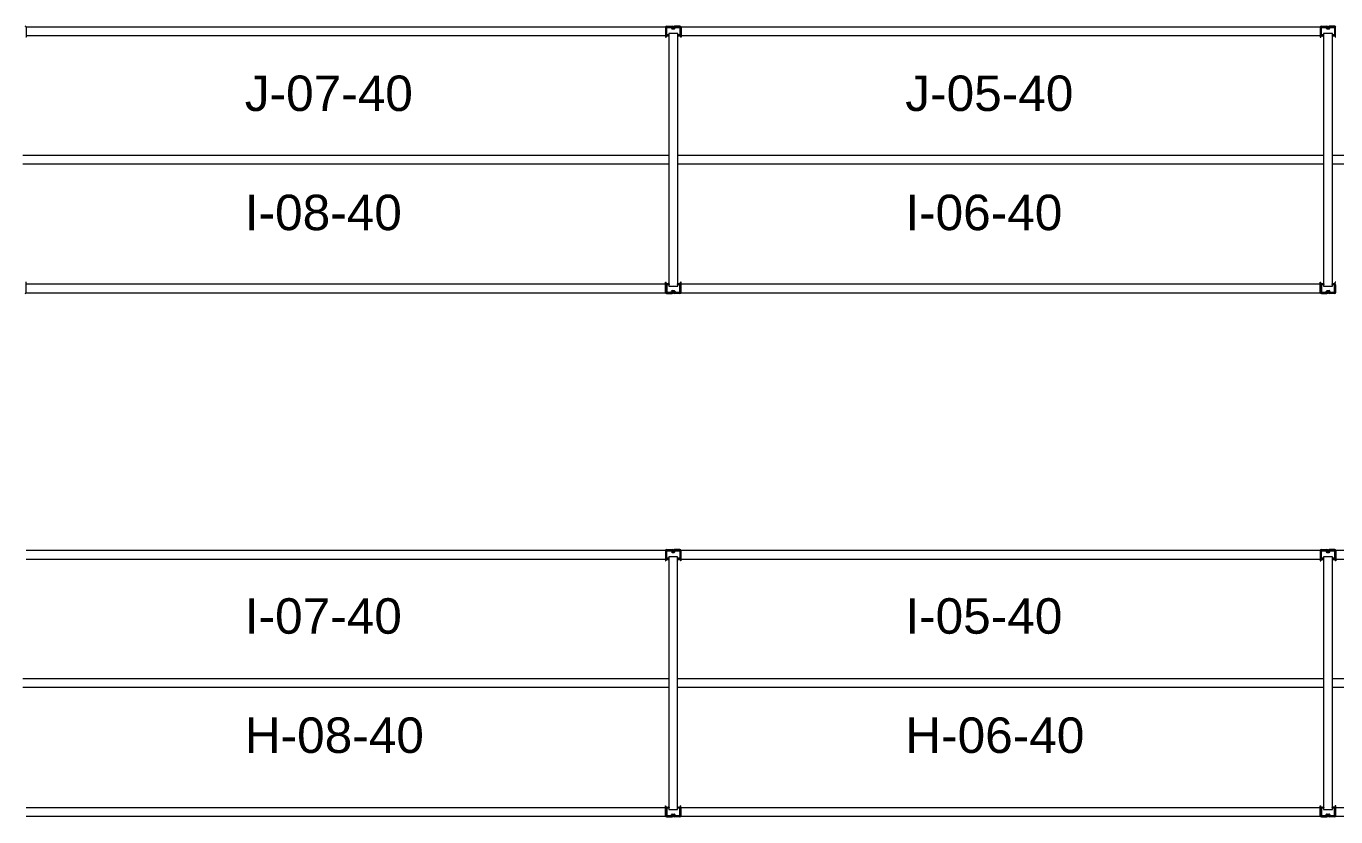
# Model space of a CAD drawing. Header units: inches. Extents: x 2743 to 10591, y -1604 to 5792.
# Drawn here: x 8436.6 to 8731.9, y 137.6 to 315.8 of the extents above; entities that cross this region are included whole.
import ezdxf

# ---------------------------------------------------------------- set-up
doc = ezdxf.new("R2010")
doc.units = ezdxf.units.IN
doc.header["$LTSCALE"] = 0.1875
doc.header["$MEASUREMENT"] = 0
for name, color, linetype, lineweight in [('22 Dimension', 7, 'Continuous', 5), ('32 Echelle', 160, 'Continuous', 15), ('33 Poutre', 30, 'Continuous', 15)]:
    doc.layers.add(name, color=color, linetype=linetype, lineweight=lineweight)
doc.styles.add('arial', font='')
doc.styles.get('arial').set_extended_font_data('Arial')

msp = doc.modelspace()

# ---------------------------------------------------------------- hatches: boundary and pattern name
at = {"layer": '32 Echelle'}
for points in [[(8581.52285, 313.49574), (8581.52285, 313.68324), (8581.33535, 313.68324)], [(8581.52285, 313.49574), (8581.52285, 313.68324), (8581.33535, 313.68324)], [(8583.52285, 313.49574), (8583.52285, 313.68324), (8583.71035, 313.68324)], [(8583.52285, 313.49574), (8583.52285, 313.68324), (8583.71035, 313.68324)], [(8729.14785, 313.49574), (8729.14785, 313.68324), (8728.96035, 313.68324)], [(8729.14785, 313.49574), (8729.14785, 313.68324), (8728.96035, 313.68324)], [(8731.14785, 313.49574), (8731.14785, 313.68324), (8731.33535, 313.68324)], [(8731.14785, 313.49574), (8731.14785, 313.68324), (8731.33535, 313.68324)], [(8581.52285, 257.87074), (8581.52285, 257.68324), (8581.33535, 257.68324)], [(8581.52285, 257.87074), (8581.52285, 257.68324), (8581.33535, 257.68324)], [(8583.52285, 257.87074), (8583.52285, 257.68324), (8583.71035, 257.68324)], [(8583.52285, 257.87074), (8583.52285, 257.68324), (8583.71035, 257.68324)], [(8729.14785, 257.87074), (8729.14785, 257.68324), (8728.96035, 257.68324)], [(8729.14785, 257.87074), (8729.14785, 257.68324), (8728.96035, 257.68324)], [(8731.14785, 257.87074), (8731.14785, 257.68324), (8731.33535, 257.68324)], [(8731.14785, 257.87074), (8731.14785, 257.68324), (8731.33535, 257.68324)], [(8581.5168, 195.49574), (8581.5168, 195.68324), (8581.3293, 195.68324)], [(8581.5168, 195.49574), (8581.5168, 195.68324), (8581.3293, 195.68324)], [(8583.5168, 195.49574), (8583.5168, 195.68324), (8583.7043, 195.68324)], [(8583.5168, 195.49574), (8583.5168, 195.68324), (8583.7043, 195.68324)], [(8729.1418, 195.49574), (8729.1418, 195.68324), (8728.9543, 195.68324)], [(8729.1418, 195.49574), (8729.1418, 195.68324), (8728.9543, 195.68324)], [(8731.1418, 195.49574), (8731.1418, 195.68324), (8731.3293, 195.68324)], [(8731.1418, 195.49574), (8731.1418, 195.68324), (8731.3293, 195.68324)], [(8581.5168, 139.87074), (8581.5168, 139.68324), (8581.3293, 139.68324)], [(8581.5168, 139.87074), (8581.5168, 139.68324), (8581.3293, 139.68324)], [(8583.5168, 139.87074), (8583.5168, 139.68324), (8583.7043, 139.68324)], [(8583.5168, 139.87074), (8583.5168, 139.68324), (8583.7043, 139.68324)], [(8729.1418, 139.87074), (8729.1418, 139.68324), (8728.9543, 139.68324)], [(8729.1418, 139.87074), (8729.1418, 139.68324), (8728.9543, 139.68324)], [(8731.1418, 139.87074), (8731.1418, 139.68324), (8731.3293, 139.68324)], [(8731.1418, 139.87074), (8731.1418, 139.68324), (8731.3293, 139.68324)]]:
    msp.add_hatch(color=256, dxfattribs=at).paths.add_polyline_path(points)

# ---------------------------------------------------------------- linework, layer by layer
at = {"layer": '22 Dimension'}
for p, q in [((8581.52285, 286.68324), (8435.89785, 286.68324)), ((8729.14785, 286.68324), (8583.52285, 286.68324)), ((8876.77285, 286.68324), (8731.14785, 286.68324)), ((8581.52285, 284.68324), (8435.89785, 284.68324)), ((8729.14785, 284.68324), (8583.52285, 284.68324)), ((8876.77285, 284.68324), (8731.14785, 284.68324)), ((8581.5168, 168.68324), (8435.8918, 168.68324)), ((8729.1418, 168.68324), (8583.5168, 168.68324)), ((8876.7668, 168.68324), (8731.1418, 168.68324)), ((8581.5168, 166.68324), (8435.8918, 166.68324)), ((8729.1418, 166.68324), (8583.5168, 166.68324)), ((8876.7668, 166.68324), (8731.1418, 166.68324))]:
    msp.add_line(p, q, dxfattribs=at)
at = {"layer": '32 Echelle', "linetype": 'Continuous', "lineweight": 25}
for p, q in [((8580.89789, 315.49949), (8580.89789, 313.86699)), ((8580.89789, 315.49949), (8580.89789, 313.86699)), ((8580.98789, 313.86699), (8580.98789, 315.49949)), ((8580.98789, 313.86699), (8580.98789, 315.49949)), ((8582.01048, 315.68324), (8581.08164, 315.68324)), ((8582.01048, 315.68324), (8581.08164, 315.68324)), ((8581.08164, 315.59324), (8582.01048, 315.59324)), ((8581.08164, 315.59324), (8582.01048, 315.59324)), ((8581.49789, 313.77324), (8581.08164, 313.77324)), ((8581.49789, 313.77324), (8581.08164, 313.77324)), ((8581.08164, 313.68324), (8581.49789, 313.68324)), ((8581.08164, 313.68324), (8581.49789, 313.68324)), ((8581.49789, 313.68324), (8581.49789, 313.77324)), ((8581.49789, 313.68324), (8581.49789, 313.77324)), ((8582.10013, 315.5269), (8582.14404, 315.38326)), ((8582.10013, 315.5269), (8582.14404, 315.38326)), ((8582.23011, 315.40958), (8582.1862, 315.55321)), ((8582.23011, 315.40958), (8582.1862, 315.55321)), ((8582.72593, 315.34324), (8582.31976, 315.34324)), ((8582.72593, 315.34324), (8582.31976, 315.34324)), ((8582.31976, 315.25324), (8582.72593, 315.25324)), ((8582.31976, 315.25324), (8582.72593, 315.25324)), ((8582.85949, 315.55321), (8582.81558, 315.40958)), ((8582.85949, 315.55321), (8582.81558, 315.40958)), ((8582.90165, 315.38326), (8582.94556, 315.5269)), ((8582.90165, 315.38326), (8582.94556, 315.5269)), ((8583.96405, 315.68324), (8583.03522, 315.68324)), ((8583.96405, 315.68324), (8583.03522, 315.68324)), ((8583.03522, 315.59324), (8583.96405, 315.59324)), ((8583.03522, 315.59324), (8583.96405, 315.59324)), ((8583.96405, 313.77324), (8583.5478, 313.77324)), ((8583.5478, 313.77324), (8583.5478, 313.68324)), ((8583.96405, 313.77324), (8583.5478, 313.77324)), ((8583.5478, 313.77324), (8583.5478, 313.68324)), ((8583.5478, 313.68324), (8583.96405, 313.68324)), ((8583.5478, 313.68324), (8583.96405, 313.68324)), ((8584.0578, 315.49949), (8584.0578, 313.86699)), ((8584.0578, 315.49949), (8584.0578, 313.86699)), ((8584.1478, 313.86699), (8584.1478, 315.49949)), ((8584.1478, 313.86699), (8584.1478, 315.49949)), ((8728.52289, 315.49949), (8728.52289, 313.86699)), ((8728.52289, 315.49949), (8728.52289, 313.86699)), ((8728.61289, 313.86699), (8728.61289, 315.49949)), ((8728.61289, 313.86699), (8728.61289, 315.49949)), ((8729.63548, 315.68324), (8728.70664, 315.68324)), ((8729.63548, 315.68324), (8728.70664, 315.68324)), ((8728.70664, 315.59324), (8729.63548, 315.59324)), ((8728.70664, 315.59324), (8729.63548, 315.59324)), ((8729.12289, 313.77324), (8728.70664, 313.77324)), ((8729.12289, 313.77324), (8728.70664, 313.77324)), ((8728.70664, 313.68324), (8729.12289, 313.68324)), ((8728.70664, 313.68324), (8729.12289, 313.68324)), ((8729.12289, 313.68324), (8729.12289, 313.77324)), ((8729.12289, 313.68324), (8729.12289, 313.77324)), ((8729.72513, 315.5269), (8729.76904, 315.38326)), ((8729.72513, 315.5269), (8729.76904, 315.38326)), ((8729.85511, 315.40958), (8729.8112, 315.55321)), ((8729.85511, 315.40958), (8729.8112, 315.55321)), ((8730.35093, 315.34324), (8729.94476, 315.34324)), ((8730.35093, 315.34324), (8729.94476, 315.34324)), ((8729.94476, 315.25324), (8730.35093, 315.25324)), ((8729.94476, 315.25324), (8730.35093, 315.25324)), ((8730.48449, 315.55321), (8730.44058, 315.40958)), ((8730.48449, 315.55321), (8730.44058, 315.40958)), ((8730.52665, 315.38326), (8730.57056, 315.5269)), ((8730.52665, 315.38326), (8730.57056, 315.5269)), ((8731.58905, 315.68324), (8730.66022, 315.68324)), ((8731.58905, 315.68324), (8730.66022, 315.68324)), ((8730.66022, 315.59324), (8731.58905, 315.59324)), ((8730.66022, 315.59324), (8731.58905, 315.59324)), ((8731.58905, 313.77324), (8731.1728, 313.77324)), ((8731.1728, 313.77324), (8731.1728, 313.68324)), ((8731.58905, 313.77324), (8731.1728, 313.77324)), ((8731.1728, 313.77324), (8731.1728, 313.68324)), ((8731.1728, 313.68324), (8731.58905, 313.68324)), ((8731.1728, 313.68324), (8731.58905, 313.68324)), ((8731.6828, 315.49949), (8731.6828, 313.86699)), ((8731.6828, 315.49949), (8731.6828, 313.86699)), ((8731.7728, 313.86699), (8731.7728, 315.49949)), ((8731.7728, 313.86699), (8731.7728, 315.49949)), ((8580.89789, 255.86699), (8580.89789, 257.49949)), ((8580.89789, 255.86699), (8580.89789, 257.49949)), ((8580.98789, 257.49949), (8580.98789, 255.86699)), ((8580.98789, 257.49949), (8580.98789, 255.86699)), ((8581.08164, 257.68324), (8581.49789, 257.68324)), ((8581.08164, 257.68324), (8581.49789, 257.68324)), ((8581.49789, 257.59324), (8581.08164, 257.59324)), ((8581.49789, 257.59324), (8581.08164, 257.59324)), ((8581.49789, 257.68324), (8581.49789, 257.59324)), ((8581.49789, 257.68324), (8581.49789, 257.59324)), ((8583.5478, 257.68324), (8583.96405, 257.68324)), ((8583.5478, 257.59324), (8583.5478, 257.68324)), ((8583.5478, 257.68324), (8583.96405, 257.68324)), ((8583.5478, 257.59324), (8583.5478, 257.68324)), ((8583.96405, 257.59324), (8583.5478, 257.59324)), ((8583.96405, 257.59324), (8583.5478, 257.59324)), ((8584.0578, 255.86699), (8584.0578, 257.49949)), ((8584.0578, 255.86699), (8584.0578, 257.49949)), ((8584.1478, 257.49949), (8584.1478, 255.86699)), ((8584.1478, 257.49949), (8584.1478, 255.86699)), ((8728.52289, 255.86699), (8728.52289, 257.49949)), ((8728.52289, 255.86699), (8728.52289, 257.49949)), ((8728.61289, 257.49949), (8728.61289, 255.86699)), ((8728.61289, 257.49949), (8728.61289, 255.86699)), ((8728.70664, 257.68324), (8729.12289, 257.68324)), ((8728.70664, 257.68324), (8729.12289, 257.68324)), ((8729.12289, 257.59324), (8728.70664, 257.59324)), ((8729.12289, 257.59324), (8728.70664, 257.59324)), ((8729.12289, 257.68324), (8729.12289, 257.59324)), ((8729.12289, 257.68324), (8729.12289, 257.59324)), ((8731.1728, 257.68324), (8731.58905, 257.68324)), ((8731.1728, 257.59324), (8731.1728, 257.68324)), ((8731.1728, 257.68324), (8731.58905, 257.68324)), ((8731.1728, 257.59324), (8731.1728, 257.68324)), ((8731.58905, 257.59324), (8731.1728, 257.59324)), ((8731.58905, 257.59324), (8731.1728, 257.59324)), ((8731.6828, 255.86699), (8731.6828, 257.49949)), ((8731.6828, 255.86699), (8731.6828, 257.49949)), ((8731.7728, 257.49949), (8731.7728, 255.86699)), ((8731.7728, 257.49949), (8731.7728, 255.86699)), ((8581.08164, 255.77324), (8582.01048, 255.77324)), ((8581.08164, 255.77324), (8582.01048, 255.77324)), ((8582.01048, 255.68324), (8581.08164, 255.68324)), ((8582.01048, 255.68324), (8581.08164, 255.68324)), ((8582.10013, 255.83958), (8582.14404, 255.98321)), ((8582.10013, 255.83958), (8582.14404, 255.98321)), ((8582.23011, 255.9569), (8582.1862, 255.81326)), ((8582.23011, 255.9569), (8582.1862, 255.81326)), ((8582.31976, 256.11324), (8582.72593, 256.11324)), ((8582.31976, 256.11324), (8582.72593, 256.11324)), ((8582.72593, 256.02324), (8582.31976, 256.02324)), ((8582.72593, 256.02324), (8582.31976, 256.02324)), ((8582.85949, 255.81326), (8582.81558, 255.9569)), ((8582.85949, 255.81326), (8582.81558, 255.9569)), ((8582.90165, 255.98321), (8582.94556, 255.83958)), ((8582.90165, 255.98321), (8582.94556, 255.83958)), ((8583.03522, 255.77324), (8583.96405, 255.77324)), ((8583.03522, 255.77324), (8583.96405, 255.77324)), ((8583.96405, 255.68324), (8583.03522, 255.68324)), ((8583.96405, 255.68324), (8583.03522, 255.68324)), ((8728.70664, 255.77324), (8729.63548, 255.77324)), ((8728.70664, 255.77324), (8729.63548, 255.77324)), ((8729.63548, 255.68324), (8728.70664, 255.68324)), ((8729.63548, 255.68324), (8728.70664, 255.68324)), ((8729.72513, 255.83958), (8729.76904, 255.98321)), ((8729.72513, 255.83958), (8729.76904, 255.98321)), ((8729.85511, 255.9569), (8729.8112, 255.81326)), ((8729.85511, 255.9569), (8729.8112, 255.81326)), ((8729.94476, 256.11324), (8730.35093, 256.11324)), ((8729.94476, 256.11324), (8730.35093, 256.11324)), ((8730.35093, 256.02324), (8729.94476, 256.02324)), ((8730.35093, 256.02324), (8729.94476, 256.02324)), ((8730.48449, 255.81326), (8730.44058, 255.9569)), ((8730.48449, 255.81326), (8730.44058, 255.9569)), ((8730.52665, 255.98321), (8730.57056, 255.83958)), ((8730.52665, 255.98321), (8730.57056, 255.83958)), ((8730.66022, 255.77324), (8731.58905, 255.77324)), ((8730.66022, 255.77324), (8731.58905, 255.77324)), ((8731.58905, 255.68324), (8730.66022, 255.68324)), ((8731.58905, 255.68324), (8730.66022, 255.68324)), ((8580.89185, 197.49949), (8580.89185, 195.86699)), ((8580.89185, 197.49949), (8580.89185, 195.86699)), ((8580.98185, 195.86699), (8580.98185, 197.49949)), ((8580.98185, 195.86699), (8580.98185, 197.49949)), ((8582.00443, 197.68324), (8581.0756, 197.68324)), ((8582.00443, 197.68324), (8581.0756, 197.68324)), ((8581.0756, 197.59324), (8582.00443, 197.59324)), ((8581.0756, 197.59324), (8582.00443, 197.59324)), ((8581.49185, 195.77324), (8581.0756, 195.77324)), ((8581.49185, 195.77324), (8581.0756, 195.77324)), ((8581.0756, 195.68324), (8581.49185, 195.68324)), ((8581.0756, 195.68324), (8581.49185, 195.68324)), ((8581.49185, 195.68324), (8581.49185, 195.77324)), ((8581.49185, 195.68324), (8581.49185, 195.77324)), ((8582.09409, 197.5269), (8582.138, 197.38326)), ((8582.09409, 197.5269), (8582.138, 197.38326)), ((8582.22407, 197.40958), (8582.18015, 197.55321)), ((8582.22407, 197.40958), (8582.18015, 197.55321)), ((8582.71989, 197.34324), (8582.31372, 197.34324)), ((8582.71989, 197.34324), (8582.31372, 197.34324)), ((8582.31372, 197.25324), (8582.71989, 197.25324)), ((8582.31372, 197.25324), (8582.71989, 197.25324)), ((8582.85345, 197.55321), (8582.80954, 197.40958)), ((8582.85345, 197.55321), (8582.80954, 197.40958)), ((8582.89561, 197.38326), (8582.93952, 197.5269)), ((8582.89561, 197.38326), (8582.93952, 197.5269)), ((8583.95801, 197.68324), (8583.02917, 197.68324)), ((8583.95801, 197.68324), (8583.02917, 197.68324)), ((8583.02917, 197.59324), (8583.95801, 197.59324)), ((8583.02917, 197.59324), (8583.95801, 197.59324)), ((8583.95801, 195.77324), (8583.54176, 195.77324)), ((8583.54176, 195.77324), (8583.54176, 195.68324)), ((8583.95801, 195.77324), (8583.54176, 195.77324)), ((8583.54176, 195.77324), (8583.54176, 195.68324)), ((8583.54176, 195.68324), (8583.95801, 195.68324)), ((8583.54176, 195.68324), (8583.95801, 195.68324)), ((8584.05176, 197.49949), (8584.05176, 195.86699)), ((8584.05176, 197.49949), (8584.05176, 195.86699)), ((8584.14176, 195.86699), (8584.14176, 197.49949)), ((8584.14176, 195.86699), (8584.14176, 197.49949)), ((8728.51685, 197.49949), (8728.51685, 195.86699)), ((8728.51685, 197.49949), (8728.51685, 195.86699)), ((8728.60685, 195.86699), (8728.60685, 197.49949)), ((8728.60685, 195.86699), (8728.60685, 197.49949)), ((8729.62943, 197.68324), (8728.7006, 197.68324)), ((8729.62943, 197.68324), (8728.7006, 197.68324)), ((8728.7006, 197.59324), (8729.62943, 197.59324)), ((8728.7006, 197.59324), (8729.62943, 197.59324)), ((8729.11685, 195.77324), (8728.7006, 195.77324)), ((8729.11685, 195.77324), (8728.7006, 195.77324)), ((8728.7006, 195.68324), (8729.11685, 195.68324)), ((8728.7006, 195.68324), (8729.11685, 195.68324)), ((8729.11685, 195.68324), (8729.11685, 195.77324)), ((8729.11685, 195.68324), (8729.11685, 195.77324)), ((8729.71909, 197.5269), (8729.763, 197.38326)), ((8729.71909, 197.5269), (8729.763, 197.38326)), ((8729.84907, 197.40958), (8729.80515, 197.55321)), ((8729.84907, 197.40958), (8729.80515, 197.55321)), ((8730.34489, 197.34324), (8729.93872, 197.34324)), ((8730.34489, 197.34324), (8729.93872, 197.34324)), ((8729.93872, 197.25324), (8730.34489, 197.25324)), ((8729.93872, 197.25324), (8730.34489, 197.25324)), ((8730.47845, 197.55321), (8730.43454, 197.40958)), ((8730.47845, 197.55321), (8730.43454, 197.40958)), ((8730.52061, 197.38326), (8730.56452, 197.5269)), ((8730.52061, 197.38326), (8730.56452, 197.5269)), ((8731.58301, 197.68324), (8730.65417, 197.68324)), ((8731.58301, 197.68324), (8730.65417, 197.68324)), ((8730.65417, 197.59324), (8731.58301, 197.59324)), ((8730.65417, 197.59324), (8731.58301, 197.59324)), ((8731.58301, 195.77324), (8731.16676, 195.77324)), ((8731.16676, 195.77324), (8731.16676, 195.68324)), ((8731.58301, 195.77324), (8731.16676, 195.77324)), ((8731.16676, 195.77324), (8731.16676, 195.68324)), ((8731.16676, 195.68324), (8731.58301, 195.68324)), ((8731.16676, 195.68324), (8731.58301, 195.68324)), ((8731.67676, 197.49949), (8731.67676, 195.86699)), ((8731.67676, 197.49949), (8731.67676, 195.86699)), ((8731.76676, 195.86699), (8731.76676, 197.49949)), ((8731.76676, 195.86699), (8731.76676, 197.49949)), ((8580.89185, 137.86699), (8580.89185, 139.49949)), ((8580.89185, 137.86699), (8580.89185, 139.49949)), ((8580.98185, 139.49949), (8580.98185, 137.86699)), ((8580.98185, 139.49949), (8580.98185, 137.86699)), ((8581.0756, 139.68324), (8581.49185, 139.68324)), ((8581.0756, 139.68324), (8581.49185, 139.68324)), ((8581.49185, 139.59324), (8581.0756, 139.59324)), ((8581.49185, 139.59324), (8581.0756, 139.59324)), ((8581.49185, 139.68324), (8581.49185, 139.59324)), ((8581.49185, 139.68324), (8581.49185, 139.59324)), ((8583.54176, 139.68324), (8583.95801, 139.68324)), ((8583.54176, 139.59324), (8583.54176, 139.68324)), ((8583.54176, 139.68324), (8583.95801, 139.68324)), ((8583.54176, 139.59324), (8583.54176, 139.68324)), ((8583.95801, 139.59324), (8583.54176, 139.59324)), ((8583.95801, 139.59324), (8583.54176, 139.59324)), ((8584.05176, 137.86699), (8584.05176, 139.49949)), ((8584.05176, 137.86699), (8584.05176, 139.49949)), ((8584.14176, 139.49949), (8584.14176, 137.86699)), ((8584.14176, 139.49949), (8584.14176, 137.86699)), ((8728.51685, 137.86699), (8728.51685, 139.49949)), ((8728.51685, 137.86699), (8728.51685, 139.49949)), ((8728.60685, 139.49949), (8728.60685, 137.86699)), ((8728.60685, 139.49949), (8728.60685, 137.86699)), ((8728.7006, 139.68324), (8729.11685, 139.68324)), ((8728.7006, 139.68324), (8729.11685, 139.68324)), ((8729.11685, 139.59324), (8728.7006, 139.59324)), ((8729.11685, 139.59324), (8728.7006, 139.59324)), ((8729.11685, 139.68324), (8729.11685, 139.59324)), ((8729.11685, 139.68324), (8729.11685, 139.59324)), ((8731.16676, 139.68324), (8731.58301, 139.68324)), ((8731.16676, 139.59324), (8731.16676, 139.68324)), ((8731.16676, 139.68324), (8731.58301, 139.68324)), ((8731.16676, 139.59324), (8731.16676, 139.68324)), ((8731.58301, 139.59324), (8731.16676, 139.59324)), ((8731.58301, 139.59324), (8731.16676, 139.59324)), ((8731.67676, 137.86699), (8731.67676, 139.49949)), ((8731.67676, 137.86699), (8731.67676, 139.49949)), ((8731.76676, 139.49949), (8731.76676, 137.86699)), ((8731.76676, 139.49949), (8731.76676, 137.86699)), ((8581.0756, 137.77324), (8582.00443, 137.77324)), ((8581.0756, 137.77324), (8582.00443, 137.77324)), ((8582.00443, 137.68324), (8581.0756, 137.68324)), ((8582.00443, 137.68324), (8581.0756, 137.68324)), ((8582.09409, 137.83958), (8582.138, 137.98321)), ((8582.09409, 137.83958), (8582.138, 137.98321)), ((8582.22407, 137.9569), (8582.18015, 137.81326)), ((8582.22407, 137.9569), (8582.18015, 137.81326)), ((8582.31372, 138.11324), (8582.71989, 138.11324)), ((8582.31372, 138.11324), (8582.71989, 138.11324)), ((8582.71989, 138.02324), (8582.31372, 138.02324)), ((8582.71989, 138.02324), (8582.31372, 138.02324)), ((8582.85345, 137.81326), (8582.80954, 137.9569)), ((8582.85345, 137.81326), (8582.80954, 137.9569)), ((8582.89561, 137.98321), (8582.93952, 137.83958)), ((8582.89561, 137.98321), (8582.93952, 137.83958)), ((8583.02917, 137.77324), (8583.95801, 137.77324)), ((8583.02917, 137.77324), (8583.95801, 137.77324)), ((8583.95801, 137.68324), (8583.02917, 137.68324)), ((8583.95801, 137.68324), (8583.02917, 137.68324)), ((8728.7006, 137.77324), (8729.62943, 137.77324)), ((8728.7006, 137.77324), (8729.62943, 137.77324)), ((8729.62943, 137.68324), (8728.7006, 137.68324)), ((8729.62943, 137.68324), (8728.7006, 137.68324)), ((8729.71909, 137.83958), (8729.763, 137.98321)), ((8729.71909, 137.83958), (8729.763, 137.98321)), ((8729.84907, 137.9569), (8729.80515, 137.81326)), ((8729.84907, 137.9569), (8729.80515, 137.81326)), ((8729.93872, 138.11324), (8730.34489, 138.11324)), ((8729.93872, 138.11324), (8730.34489, 138.11324)), ((8730.34489, 138.02324), (8729.93872, 138.02324)), ((8730.34489, 138.02324), (8729.93872, 138.02324)), ((8730.47845, 137.81326), (8730.43454, 137.9569)), ((8730.47845, 137.81326), (8730.43454, 137.9569)), ((8730.52061, 137.98321), (8730.56452, 137.83958)), ((8730.52061, 137.98321), (8730.56452, 137.83958)), ((8730.65417, 137.77324), (8731.58301, 137.77324)), ((8730.65417, 137.77324), (8731.58301, 137.77324)), ((8731.58301, 137.68324), (8730.65417, 137.68324)), ((8731.58301, 137.68324), (8730.65417, 137.68324))]:
    msp.add_line(p, q, dxfattribs=at)
at = {"layer": '32 Echelle'}
for p, q in [((8581.52285, 313.68324), (8581.33535, 313.68324)), ((8581.52285, 313.49574), (8581.33535, 313.68324)), ((8581.52285, 313.68324), (8581.33535, 313.68324)), ((8581.52285, 313.49574), (8581.33535, 313.68324)), ((8583.52285, 314.18324), (8581.52285, 314.18324)), ((8581.52285, 314.18324), (8581.52285, 257.18324)), ((8583.52285, 314.18324), (8581.52285, 314.18324)), ((8581.52285, 314.18324), (8581.52285, 257.18324)), ((8581.52285, 313.49574), (8581.52285, 313.68324)), ((8581.52285, 313.49574), (8581.52285, 313.68324)), ((8583.52285, 257.18324), (8583.52285, 314.18324)), ((8583.52285, 257.18324), (8583.52285, 314.18324)), ((8583.52285, 313.68324), (8583.71035, 313.68324)), ((8583.52285, 313.49574), (8583.52285, 313.68324)), ((8583.52285, 313.49574), (8583.71035, 313.68324)), ((8583.52285, 313.68324), (8583.71035, 313.68324)), ((8583.52285, 313.49574), (8583.52285, 313.68324)), ((8583.52285, 313.49574), (8583.71035, 313.68324)), ((8729.14785, 313.68324), (8728.96035, 313.68324)), ((8729.14785, 313.49574), (8728.96035, 313.68324)), ((8729.14785, 313.68324), (8728.96035, 313.68324)), ((8729.14785, 313.49574), (8728.96035, 313.68324)), ((8731.14785, 314.18324), (8729.14785, 314.18324)), ((8729.14785, 314.18324), (8729.14785, 257.18324)), ((8731.14785, 314.18324), (8729.14785, 314.18324)), ((8729.14785, 314.18324), (8729.14785, 257.18324)), ((8729.14785, 313.49574), (8729.14785, 313.68324)), ((8729.14785, 313.49574), (8729.14785, 313.68324)), ((8731.14785, 257.18324), (8731.14785, 314.18324)), ((8731.14785, 257.18324), (8731.14785, 314.18324)), ((8731.14785, 313.68324), (8731.33535, 313.68324)), ((8731.14785, 313.49574), (8731.14785, 313.68324)), ((8731.14785, 313.49574), (8731.33535, 313.68324)), ((8731.14785, 313.68324), (8731.33535, 313.68324)), ((8731.14785, 313.49574), (8731.14785, 313.68324)), ((8731.14785, 313.49574), (8731.33535, 313.68324)), ((8581.52285, 257.87074), (8581.33535, 257.68324)), ((8581.52285, 257.87074), (8581.33535, 257.68324)), ((8581.52285, 257.68324), (8581.33535, 257.68324)), ((8581.52285, 257.68324), (8581.33535, 257.68324)), ((8581.52285, 257.87074), (8581.52285, 257.68324)), ((8581.52285, 257.87074), (8581.52285, 257.68324)), ((8581.52285, 257.18324), (8583.52285, 257.18324)), ((8581.52285, 257.18324), (8583.52285, 257.18324)), ((8583.52285, 257.87074), (8583.52285, 257.68324)), ((8583.52285, 257.87074), (8583.71035, 257.68324)), ((8583.52285, 257.87074), (8583.52285, 257.68324)), ((8583.52285, 257.87074), (8583.71035, 257.68324)), ((8583.52285, 257.68324), (8583.71035, 257.68324)), ((8583.52285, 257.68324), (8583.71035, 257.68324)), ((8729.14785, 257.87074), (8728.96035, 257.68324)), ((8729.14785, 257.87074), (8728.96035, 257.68324)), ((8729.14785, 257.68324), (8728.96035, 257.68324)), ((8729.14785, 257.68324), (8728.96035, 257.68324)), ((8729.14785, 257.87074), (8729.14785, 257.68324)), ((8729.14785, 257.87074), (8729.14785, 257.68324)), ((8729.14785, 257.18324), (8731.14785, 257.18324)), ((8729.14785, 257.18324), (8731.14785, 257.18324)), ((8731.14785, 257.87074), (8731.14785, 257.68324)), ((8731.14785, 257.87074), (8731.33535, 257.68324)), ((8731.14785, 257.87074), (8731.14785, 257.68324)), ((8731.14785, 257.87074), (8731.33535, 257.68324)), ((8731.14785, 257.68324), (8731.33535, 257.68324)), ((8731.14785, 257.68324), (8731.33535, 257.68324)), ((8581.5168, 195.68324), (8581.3293, 195.68324)), ((8581.5168, 195.49574), (8581.3293, 195.68324)), ((8581.5168, 195.68324), (8581.3293, 195.68324)), ((8581.5168, 195.49574), (8581.3293, 195.68324)), ((8583.5168, 196.18324), (8581.5168, 196.18324)), ((8581.5168, 196.18324), (8581.5168, 139.18324)), ((8583.5168, 196.18324), (8581.5168, 196.18324)), ((8581.5168, 196.18324), (8581.5168, 139.18324)), ((8581.5168, 195.49574), (8581.5168, 195.68324)), ((8581.5168, 195.49574), (8581.5168, 195.68324)), ((8583.5168, 139.18324), (8583.5168, 196.18324)), ((8583.5168, 139.18324), (8583.5168, 196.18324)), ((8583.5168, 195.68324), (8583.7043, 195.68324)), ((8583.5168, 195.49574), (8583.5168, 195.68324)), ((8583.5168, 195.49574), (8583.7043, 195.68324)), ((8583.5168, 195.68324), (8583.7043, 195.68324)), ((8583.5168, 195.49574), (8583.5168, 195.68324)), ((8583.5168, 195.49574), (8583.7043, 195.68324)), ((8729.1418, 195.68324), (8728.9543, 195.68324)), ((8729.1418, 195.49574), (8728.9543, 195.68324)), ((8729.1418, 195.68324), (8728.9543, 195.68324)), ((8729.1418, 195.49574), (8728.9543, 195.68324)), ((8731.1418, 196.18324), (8729.1418, 196.18324)), ((8729.1418, 196.18324), (8729.1418, 139.18324)), ((8731.1418, 196.18324), (8729.1418, 196.18324)), ((8729.1418, 196.18324), (8729.1418, 139.18324)), ((8729.1418, 195.49574), (8729.1418, 195.68324)), ((8729.1418, 195.49574), (8729.1418, 195.68324)), ((8731.1418, 139.18324), (8731.1418, 196.18324)), ((8731.1418, 139.18324), (8731.1418, 196.18324)), ((8731.1418, 195.68324), (8731.3293, 195.68324)), ((8731.1418, 195.49574), (8731.1418, 195.68324)), ((8731.1418, 195.49574), (8731.3293, 195.68324)), ((8731.1418, 195.68324), (8731.3293, 195.68324)), ((8731.1418, 195.49574), (8731.1418, 195.68324)), ((8731.1418, 195.49574), (8731.3293, 195.68324)), ((8581.5168, 139.87074), (8581.3293, 139.68324)), ((8581.5168, 139.87074), (8581.3293, 139.68324)), ((8581.5168, 139.68324), (8581.3293, 139.68324)), ((8581.5168, 139.68324), (8581.3293, 139.68324)), ((8581.5168, 139.87074), (8581.5168, 139.68324)), ((8581.5168, 139.87074), (8581.5168, 139.68324)), ((8581.5168, 139.18324), (8583.5168, 139.18324)), ((8581.5168, 139.18324), (8583.5168, 139.18324)), ((8583.5168, 139.87074), (8583.5168, 139.68324)), ((8583.5168, 139.87074), (8583.7043, 139.68324)), ((8583.5168, 139.87074), (8583.5168, 139.68324)), ((8583.5168, 139.87074), (8583.7043, 139.68324)), ((8583.5168, 139.68324), (8583.7043, 139.68324)), ((8583.5168, 139.68324), (8583.7043, 139.68324)), ((8729.1418, 139.87074), (8728.9543, 139.68324)), ((8729.1418, 139.87074), (8728.9543, 139.68324)), ((8729.1418, 139.68324), (8728.9543, 139.68324)), ((8729.1418, 139.68324), (8728.9543, 139.68324)), ((8729.1418, 139.87074), (8729.1418, 139.68324)), ((8729.1418, 139.87074), (8729.1418, 139.68324)), ((8729.1418, 139.18324), (8731.1418, 139.18324)), ((8729.1418, 139.18324), (8731.1418, 139.18324)), ((8731.1418, 139.87074), (8731.1418, 139.68324)), ((8731.1418, 139.87074), (8731.3293, 139.68324)), ((8731.1418, 139.87074), (8731.1418, 139.68324)), ((8731.1418, 139.87074), (8731.3293, 139.68324)), ((8731.1418, 139.68324), (8731.3293, 139.68324)), ((8731.1418, 139.68324), (8731.3293, 139.68324))]:
    msp.add_line(p, q, dxfattribs=at)
at = {"layer": '32 Echelle', "linetype": 'Continuous', "lineweight": 25}
for centre, radius, start, end in [((8581.08164, 315.49949), 0.18375, 90, 180), ((8581.08164, 315.49949), 0.18375, 90, 180), ((8581.08164, 313.86699), 0.18375, 180, 270), ((8581.08164, 313.86699), 0.18375, 180, 270), ((8581.08164, 315.49949), 0.09375, 90, 180), ((8581.08164, 315.49949), 0.09375, 90, 180), ((8581.08164, 313.86699), 0.09375, 180, 270), ((8581.08164, 313.86699), 0.09375, 180, 270), ((8582.01048, 315.49949), 0.18375, 17, 90), ((8582.01048, 315.49949), 0.18375, 17, 90), ((8582.01048, 315.49949), 0.09375, 17, 90), ((8582.01048, 315.49949), 0.09375, 17, 90), ((8582.31976, 315.43699), 0.18375, 197, 270), ((8582.31976, 315.43699), 0.18375, 197, 270), ((8582.31976, 315.43699), 0.09375, 197, 270), ((8582.31976, 315.43699), 0.09375, 197, 270), ((8582.72593, 315.43699), 0.09375, 270, 343), ((8582.72593, 315.43699), 0.09375, 270, 343), ((8582.72593, 315.43699), 0.18375, 270, 343), ((8582.72593, 315.43699), 0.18375, 270, 343), ((8583.03522, 315.49949), 0.18375, 90, 163), ((8583.03522, 315.49949), 0.18375, 90, 163), ((8583.03522, 315.49949), 0.09375, 90, 163), ((8583.03522, 315.49949), 0.09375, 90, 163), ((8583.96405, 315.49949), 0.18375, 0, 90), ((8583.96405, 315.49949), 0.18375, 0, 90), ((8583.96405, 315.49949), 0.09375, 0, 90), ((8583.96405, 315.49949), 0.09375, 0, 90), ((8583.96405, 313.86699), 0.09375, 270, 0), ((8583.96405, 313.86699), 0.18375, 270, 0), ((8583.96405, 313.86699), 0.09375, 270, 0), ((8583.96405, 313.86699), 0.18375, 270, 0), ((8728.70664, 315.49949), 0.18375, 90, 180), ((8728.70664, 315.49949), 0.18375, 90, 180), ((8728.70664, 313.86699), 0.18375, 180, 270), ((8728.70664, 313.86699), 0.18375, 180, 270), ((8728.70664, 315.49949), 0.09375, 90, 180), ((8728.70664, 315.49949), 0.09375, 90, 180), ((8728.70664, 313.86699), 0.09375, 180, 270), ((8728.70664, 313.86699), 0.09375, 180, 270), ((8729.63548, 315.49949), 0.18375, 17, 90), ((8729.63548, 315.49949), 0.18375, 17, 90), ((8729.63548, 315.49949), 0.09375, 17, 90), ((8729.63548, 315.49949), 0.09375, 17, 90), ((8729.94476, 315.43699), 0.18375, 197, 270), ((8729.94476, 315.43699), 0.18375, 197, 270), ((8729.94476, 315.43699), 0.09375, 197, 270), ((8729.94476, 315.43699), 0.09375, 197, 270), ((8730.35093, 315.43699), 0.09375, 270, 343), ((8730.35093, 315.43699), 0.09375, 270, 343), ((8730.35093, 315.43699), 0.18375, 270, 343), ((8730.35093, 315.43699), 0.18375, 270, 343), ((8730.66022, 315.49949), 0.18375, 90, 163), ((8730.66022, 315.49949), 0.18375, 90, 163), ((8730.66022, 315.49949), 0.09375, 90, 163), ((8730.66022, 315.49949), 0.09375, 90, 163), ((8731.58905, 315.49949), 0.18375, 0, 90), ((8731.58905, 315.49949), 0.18375, 0, 90), ((8731.58905, 315.49949), 0.09375, 0, 90), ((8731.58905, 315.49949), 0.09375, 0, 90), ((8731.58905, 313.86699), 0.09375, 270, 0), ((8731.58905, 313.86699), 0.18375, 270, 0), ((8731.58905, 313.86699), 0.09375, 270, 0), ((8731.58905, 313.86699), 0.18375, 270, 0), ((8581.08164, 257.49949), 0.18375, 90, 180), ((8581.08164, 257.49949), 0.18375, 90, 180), ((8581.08164, 257.49949), 0.09375, 90, 180), ((8581.08164, 257.49949), 0.09375, 90, 180), ((8583.96405, 257.49949), 0.18375, 0, 90), ((8583.96405, 257.49949), 0.18375, 0, 90), ((8583.96405, 257.49949), 0.09375, 0, 90), ((8583.96405, 257.49949), 0.09375, 0, 90), ((8728.70664, 257.49949), 0.18375, 90, 180), ((8728.70664, 257.49949), 0.18375, 90, 180), ((8728.70664, 257.49949), 0.09375, 90, 180), ((8728.70664, 257.49949), 0.09375, 90, 180), ((8731.58905, 257.49949), 0.18375, 0, 90), ((8731.58905, 257.49949), 0.18375, 0, 90), ((8731.58905, 257.49949), 0.09375, 0, 90), ((8731.58905, 257.49949), 0.09375, 0, 90), ((8581.08164, 255.86699), 0.18375, 180, 270), ((8581.08164, 255.86699), 0.18375, 180, 270), ((8581.08164, 255.86699), 0.09375, 180, 270), ((8581.08164, 255.86699), 0.09375, 180, 270), ((8582.01048, 255.86699), 0.09375, 270, 343), ((8582.01048, 255.86699), 0.09375, 270, 343), ((8582.01048, 255.86699), 0.18375, 270, 343), ((8582.01048, 255.86699), 0.18375, 270, 343), ((8582.31976, 255.92949), 0.18375, 90, 163), ((8582.31976, 255.92949), 0.18375, 90, 163), ((8582.31976, 255.92949), 0.09375, 90, 163), ((8582.31976, 255.92949), 0.09375, 90, 163), ((8582.72593, 255.92949), 0.18375, 17, 90), ((8582.72593, 255.92949), 0.18375, 17, 90), ((8582.72593, 255.92949), 0.09375, 17, 90), ((8582.72593, 255.92949), 0.09375, 17, 90), ((8583.03522, 255.86699), 0.18375, 197, 270), ((8583.03522, 255.86699), 0.18375, 197, 270), ((8583.03522, 255.86699), 0.09375, 197, 270), ((8583.03522, 255.86699), 0.09375, 197, 270), ((8583.96405, 255.86699), 0.09375, 270, 0), ((8583.96405, 255.86699), 0.18375, 270, 0), ((8583.96405, 255.86699), 0.09375, 270, 0), ((8583.96405, 255.86699), 0.18375, 270, 0), ((8728.70664, 255.86699), 0.18375, 180, 270), ((8728.70664, 255.86699), 0.18375, 180, 270), ((8728.70664, 255.86699), 0.09375, 180, 270), ((8728.70664, 255.86699), 0.09375, 180, 270), ((8729.63548, 255.86699), 0.09375, 270, 343), ((8729.63548, 255.86699), 0.09375, 270, 343), ((8729.63548, 255.86699), 0.18375, 270, 343), ((8729.63548, 255.86699), 0.18375, 270, 343), ((8729.94476, 255.92949), 0.18375, 90, 163), ((8729.94476, 255.92949), 0.18375, 90, 163), ((8729.94476, 255.92949), 0.09375, 90, 163), ((8729.94476, 255.92949), 0.09375, 90, 163), ((8730.35093, 255.92949), 0.18375, 17, 90), ((8730.35093, 255.92949), 0.18375, 17, 90), ((8730.35093, 255.92949), 0.09375, 17, 90), ((8730.35093, 255.92949), 0.09375, 17, 90), ((8730.66022, 255.86699), 0.18375, 197, 270), ((8730.66022, 255.86699), 0.18375, 197, 270), ((8730.66022, 255.86699), 0.09375, 197, 270), ((8730.66022, 255.86699), 0.09375, 197, 270), ((8731.58905, 255.86699), 0.09375, 270, 0), ((8731.58905, 255.86699), 0.18375, 270, 0), ((8731.58905, 255.86699), 0.09375, 270, 0), ((8731.58905, 255.86699), 0.18375, 270, 0), ((8581.0756, 197.49949), 0.18375, 90, 180), ((8581.0756, 197.49949), 0.18375, 90, 180), ((8581.0756, 195.86699), 0.18375, 180, 270), ((8581.0756, 195.86699), 0.18375, 180, 270), ((8581.0756, 197.49949), 0.09375, 90, 180), ((8581.0756, 197.49949), 0.09375, 90, 180), ((8581.0756, 195.86699), 0.09375, 180, 270), ((8581.0756, 195.86699), 0.09375, 180, 270), ((8582.00443, 197.49949), 0.18375, 17, 90), ((8582.00443, 197.49949), 0.18375, 17, 90), ((8582.00443, 197.49949), 0.09375, 17, 90), ((8582.00443, 197.49949), 0.09375, 17, 90), ((8582.31372, 197.43699), 0.18375, 197, 270), ((8582.31372, 197.43699), 0.18375, 197, 270), ((8582.31372, 197.43699), 0.09375, 197, 270), ((8582.31372, 197.43699), 0.09375, 197, 270), ((8582.71989, 197.43699), 0.09375, 270, 343), ((8582.71989, 197.43699), 0.09375, 270, 343), ((8582.71989, 197.43699), 0.18375, 270, 343), ((8582.71989, 197.43699), 0.18375, 270, 343), ((8583.02917, 197.49949), 0.18375, 90, 163), ((8583.02917, 197.49949), 0.18375, 90, 163), ((8583.02917, 197.49949), 0.09375, 90, 163), ((8583.02917, 197.49949), 0.09375, 90, 163), ((8583.95801, 197.49949), 0.18375, 0, 90), ((8583.95801, 197.49949), 0.18375, 0, 90), ((8583.95801, 197.49949), 0.09375, 0, 90), ((8583.95801, 197.49949), 0.09375, 0, 90), ((8583.95801, 195.86699), 0.09375, 270, 0), ((8583.95801, 195.86699), 0.18375, 270, 0), ((8583.95801, 195.86699), 0.09375, 270, 0), ((8583.95801, 195.86699), 0.18375, 270, 0), ((8728.7006, 197.49949), 0.18375, 90, 180), ((8728.7006, 197.49949), 0.18375, 90, 180), ((8728.7006, 195.86699), 0.18375, 180, 270), ((8728.7006, 195.86699), 0.18375, 180, 270), ((8728.7006, 197.49949), 0.09375, 90, 180), ((8728.7006, 197.49949), 0.09375, 90, 180), ((8728.7006, 195.86699), 0.09375, 180, 270), ((8728.7006, 195.86699), 0.09375, 180, 270), ((8729.62943, 197.49949), 0.18375, 17, 90), ((8729.62943, 197.49949), 0.18375, 17, 90), ((8729.62943, 197.49949), 0.09375, 17, 90), ((8729.62943, 197.49949), 0.09375, 17, 90), ((8729.93872, 197.43699), 0.18375, 197, 270), ((8729.93872, 197.43699), 0.18375, 197, 270), ((8729.93872, 197.43699), 0.09375, 197, 270), ((8729.93872, 197.43699), 0.09375, 197, 270), ((8730.34489, 197.43699), 0.09375, 270, 343), ((8730.34489, 197.43699), 0.09375, 270, 343), ((8730.34489, 197.43699), 0.18375, 270, 343), ((8730.34489, 197.43699), 0.18375, 270, 343), ((8730.65417, 197.49949), 0.18375, 90, 163), ((8730.65417, 197.49949), 0.18375, 90, 163), ((8730.65417, 197.49949), 0.09375, 90, 163), ((8730.65417, 197.49949), 0.09375, 90, 163), ((8731.58301, 197.49949), 0.18375, 0, 90), ((8731.58301, 197.49949), 0.18375, 0, 90), ((8731.58301, 197.49949), 0.09375, 0, 90), ((8731.58301, 197.49949), 0.09375, 0, 90), ((8731.58301, 195.86699), 0.09375, 270, 0), ((8731.58301, 195.86699), 0.18375, 270, 0), ((8731.58301, 195.86699), 0.09375, 270, 0), ((8731.58301, 195.86699), 0.18375, 270, 0), ((8581.0756, 139.49949), 0.18375, 90, 180), ((8581.0756, 139.49949), 0.18375, 90, 180), ((8581.0756, 139.49949), 0.09375, 90, 180), ((8581.0756, 139.49949), 0.09375, 90, 180), ((8583.95801, 139.49949), 0.18375, 0, 90), ((8583.95801, 139.49949), 0.18375, 0, 90), ((8583.95801, 139.49949), 0.09375, 0, 90), ((8583.95801, 139.49949), 0.09375, 0, 90), ((8728.7006, 139.49949), 0.18375, 90, 180), ((8728.7006, 139.49949), 0.18375, 90, 180), ((8728.7006, 139.49949), 0.09375, 90, 180), ((8728.7006, 139.49949), 0.09375, 90, 180), ((8731.58301, 139.49949), 0.18375, 0, 90), ((8731.58301, 139.49949), 0.18375, 0, 90), ((8731.58301, 139.49949), 0.09375, 0, 90), ((8731.58301, 139.49949), 0.09375, 0, 90), ((8581.0756, 137.86699), 0.18375, 180, 270), ((8581.0756, 137.86699), 0.18375, 180, 270), ((8581.0756, 137.86699), 0.09375, 180, 270), ((8581.0756, 137.86699), 0.09375, 180, 270), ((8582.00443, 137.86699), 0.09375, 270, 343), ((8582.00443, 137.86699), 0.09375, 270, 343), ((8582.00443, 137.86699), 0.18375, 270, 343), ((8582.00443, 137.86699), 0.18375, 270, 343), ((8582.31372, 137.92949), 0.18375, 90, 163), ((8582.31372, 137.92949), 0.18375, 90, 163), ((8582.31372, 137.92949), 0.09375, 90, 163), ((8582.31372, 137.92949), 0.09375, 90, 163), ((8582.71989, 137.92949), 0.18375, 17, 90), ((8582.71989, 137.92949), 0.18375, 17, 90), ((8582.71989, 137.92949), 0.09375, 17, 90), ((8582.71989, 137.92949), 0.09375, 17, 90), ((8583.02917, 137.86699), 0.18375, 197, 270), ((8583.02917, 137.86699), 0.18375, 197, 270), ((8583.02917, 137.86699), 0.09375, 197, 270), ((8583.02917, 137.86699), 0.09375, 197, 270), ((8583.95801, 137.86699), 0.09375, 270, 0), ((8583.95801, 137.86699), 0.18375, 270, 0), ((8583.95801, 137.86699), 0.09375, 270, 0), ((8583.95801, 137.86699), 0.18375, 270, 0), ((8728.7006, 137.86699), 0.18375, 180, 270), ((8728.7006, 137.86699), 0.18375, 180, 270), ((8728.7006, 137.86699), 0.09375, 180, 270), ((8728.7006, 137.86699), 0.09375, 180, 270), ((8729.62943, 137.86699), 0.09375, 270, 343), ((8729.62943, 137.86699), 0.09375, 270, 343), ((8729.62943, 137.86699), 0.18375, 270, 343), ((8729.62943, 137.86699), 0.18375, 270, 343), ((8729.93872, 137.92949), 0.18375, 90, 163), ((8729.93872, 137.92949), 0.18375, 90, 163), ((8729.93872, 137.92949), 0.09375, 90, 163), ((8729.93872, 137.92949), 0.09375, 90, 163), ((8730.34489, 137.92949), 0.18375, 17, 90), ((8730.34489, 137.92949), 0.18375, 17, 90), ((8730.34489, 137.92949), 0.09375, 17, 90), ((8730.34489, 137.92949), 0.09375, 17, 90), ((8730.65417, 137.86699), 0.18375, 197, 270), ((8730.65417, 137.86699), 0.18375, 197, 270), ((8730.65417, 137.86699), 0.09375, 197, 270), ((8730.65417, 137.86699), 0.09375, 197, 270), ((8731.58301, 137.86699), 0.09375, 270, 0), ((8731.58301, 137.86699), 0.18375, 270, 0), ((8731.58301, 137.86699), 0.09375, 270, 0), ((8731.58301, 137.86699), 0.18375, 270, 0)]:
    msp.add_arc(centre, radius, start, end, dxfattribs=at)
at = {"layer": '33 Poutre'}
for p, q in [((8436.64785, 313.30224), (8436.52885, 313.30224)), ((8436.64785, 315.68324), (8580.77285, 315.68324)), ((8436.64785, 315.68324), (8436.64785, 313.68324)), ((8436.64785, 315.55824), (8436.64785, 313.30224)), ((8436.64785, 313.68324), (8580.77285, 313.68324)), ((8580.77285, 315.68324), (8580.77285, 313.68324)), ((8580.77285, 315.55824), (8580.77285, 313.30224)), ((8580.77285, 313.30224), (8580.89185, 313.30224)), ((8580.89185, 315.55824), (8580.89185, 313.30224)), ((8581.01685, 315.80224), (8582.27885, 315.80224)), ((8582.27885, 315.68324), (8581.01685, 315.68324)), ((8582.40385, 315.34324), (8582.40385, 315.55824)), ((8582.40385, 315.34324), (8582.52285, 315.34324)), ((8582.52285, 315.34324), (8582.52285, 315.55824)), ((8582.52285, 315.34324), (8582.52285, 315.55824)), ((8582.64185, 315.34324), (8582.52285, 315.34324)), ((8582.64185, 315.34324), (8582.64185, 315.55824)), ((8584.02885, 315.80224), (8582.76685, 315.80224)), ((8582.76685, 315.68324), (8584.02885, 315.68324)), ((8584.15385, 315.55824), (8584.15385, 313.30224)), ((8584.27285, 313.30224), (8584.15385, 313.30224)), ((8584.27285, 315.68324), (8728.39785, 315.68324)), ((8584.27285, 315.68324), (8584.27285, 313.68324)), ((8584.27285, 315.55824), (8584.27285, 313.30224)), ((8584.27285, 313.68324), (8728.39785, 313.68324)), ((8728.39785, 315.68324), (8728.39785, 313.68324)), ((8728.39785, 315.55824), (8728.39785, 313.30224)), ((8728.39785, 313.30224), (8728.51685, 313.30224)), ((8728.51685, 315.55824), (8728.51685, 313.30224)), ((8728.64185, 315.80224), (8729.90385, 315.80224)), ((8729.90385, 315.68324), (8728.64185, 315.68324)), ((8730.02885, 315.34324), (8730.02885, 315.55824)), ((8730.02885, 315.34324), (8730.14785, 315.34324)), ((8730.14785, 315.34324), (8730.14785, 315.55824)), ((8730.14785, 315.34324), (8730.14785, 315.55824)), ((8730.26685, 315.34324), (8730.14785, 315.34324)), ((8730.26685, 315.34324), (8730.26685, 315.55824)), ((8731.65385, 315.80224), (8730.39185, 315.80224)), ((8730.39185, 315.68324), (8731.65385, 315.68324)), ((8731.77885, 315.55824), (8731.77885, 313.30224)), ((8731.89785, 313.30224), (8731.77885, 313.30224)), ((8436.64785, 258.06424), (8436.52885, 258.06424)), ((8436.64785, 255.80824), (8436.64785, 258.06424)), ((8436.64785, 257.68324), (8580.77285, 257.68324)), ((8436.64785, 255.68324), (8436.64785, 257.68324)), ((8580.77285, 255.80824), (8580.77285, 258.06424)), ((8580.77285, 258.06424), (8580.89185, 258.06424)), ((8580.77285, 255.68324), (8580.77285, 257.68324)), ((8580.89185, 255.80824), (8580.89185, 258.06424)), ((8584.27285, 258.06424), (8584.15385, 258.06424)), ((8584.15385, 255.80824), (8584.15385, 258.06424)), ((8584.27285, 255.80824), (8584.27285, 258.06424)), ((8584.27285, 257.68324), (8728.39785, 257.68324)), ((8584.27285, 255.68324), (8584.27285, 257.68324)), ((8728.39785, 255.80824), (8728.39785, 258.06424)), ((8728.39785, 258.06424), (8728.51685, 258.06424)), ((8728.39785, 255.68324), (8728.39785, 257.68324)), ((8728.51685, 255.80824), (8728.51685, 258.06424)), ((8731.89785, 258.06424), (8731.77885, 258.06424)), ((8731.77885, 255.80824), (8731.77885, 258.06424)), ((8436.64785, 255.68324), (8580.77285, 255.68324)), ((8582.27885, 255.68324), (8581.01685, 255.68324)), ((8581.01685, 255.56424), (8582.27885, 255.56424)), ((8582.40385, 256.02324), (8582.40385, 255.80824)), ((8582.40385, 256.02324), (8582.52285, 256.02324)), ((8582.52285, 256.02324), (8582.52285, 255.80824)), ((8582.52285, 256.02324), (8582.52285, 255.80824)), ((8582.64185, 256.02324), (8582.52285, 256.02324)), ((8582.64185, 256.02324), (8582.64185, 255.80824)), ((8582.76685, 255.68324), (8584.02885, 255.68324)), ((8584.02885, 255.56424), (8582.76685, 255.56424)), ((8584.27285, 255.68324), (8728.39785, 255.68324)), ((8729.90385, 255.68324), (8728.64185, 255.68324)), ((8728.64185, 255.56424), (8729.90385, 255.56424)), ((8730.02885, 256.02324), (8730.02885, 255.80824)), ((8730.02885, 256.02324), (8730.14785, 256.02324)), ((8730.14785, 256.02324), (8730.14785, 255.80824)), ((8730.14785, 256.02324), (8730.14785, 255.80824)), ((8730.26685, 256.02324), (8730.14785, 256.02324)), ((8730.26685, 256.02324), (8730.26685, 255.80824)), ((8730.39185, 255.68324), (8731.65385, 255.68324)), ((8731.65385, 255.56424), (8730.39185, 255.56424)), ((8436.6418, 197.68324), (8580.7668, 197.68324)), ((8436.6418, 195.68324), (8580.7668, 195.68324)), ((8580.7668, 197.68324), (8580.7668, 195.68324)), ((8580.7668, 197.55824), (8580.7668, 195.30224)), ((8580.7668, 195.30224), (8580.8858, 195.30224)), ((8580.8858, 197.55824), (8580.8858, 195.30224)), ((8581.0108, 197.80224), (8582.2728, 197.80224)), ((8582.2728, 197.68324), (8581.0108, 197.68324)), ((8582.3978, 197.34324), (8582.3978, 197.55824)), ((8582.3978, 197.34324), (8582.5168, 197.34324)), ((8582.5168, 197.34324), (8582.5168, 197.55824)), ((8582.5168, 197.34324), (8582.5168, 197.55824)), ((8582.6358, 197.34324), (8582.5168, 197.34324)), ((8582.6358, 197.34324), (8582.6358, 197.55824)), ((8584.0228, 197.80224), (8582.7608, 197.80224)), ((8582.7608, 197.68324), (8584.0228, 197.68324)), ((8584.1478, 197.55824), (8584.1478, 195.30224)), ((8584.2668, 195.30224), (8584.1478, 195.30224)), ((8584.2668, 197.68324), (8728.3918, 197.68324)), ((8584.2668, 197.68324), (8584.2668, 195.68324)), ((8584.2668, 197.55824), (8584.2668, 195.30224)), ((8584.2668, 195.68324), (8728.3918, 195.68324)), ((8728.3918, 197.68324), (8728.3918, 195.68324)), ((8728.3918, 197.55824), (8728.3918, 195.30224)), ((8728.3918, 195.30224), (8728.5108, 195.30224)), ((8728.5108, 197.55824), (8728.5108, 195.30224)), ((8728.6358, 197.80224), (8729.8978, 197.80224)), ((8729.8978, 197.68324), (8728.6358, 197.68324)), ((8730.0228, 197.34324), (8730.0228, 197.55824)), ((8730.0228, 197.34324), (8730.1418, 197.34324)), ((8730.1418, 197.34324), (8730.1418, 197.55824)), ((8730.1418, 197.34324), (8730.1418, 197.55824)), ((8730.2608, 197.34324), (8730.1418, 197.34324)), ((8730.2608, 197.34324), (8730.2608, 197.55824)), ((8731.6478, 197.80224), (8730.3858, 197.80224)), ((8730.3858, 197.68324), (8731.6478, 197.68324)), ((8731.7728, 197.55824), (8731.7728, 195.30224)), ((8731.8918, 195.30224), (8731.7728, 195.30224)), ((8731.8918, 197.68324), (8876.0168, 197.68324)), ((8731.8918, 197.68324), (8731.8918, 195.68324)), ((8731.8918, 197.55824), (8731.8918, 195.30224)), ((8731.8918, 195.68324), (8876.0168, 195.68324)), ((8436.6418, 139.68324), (8580.7668, 139.68324)), ((8580.7668, 137.80824), (8580.7668, 140.06424)), ((8580.7668, 140.06424), (8580.8858, 140.06424)), ((8580.7668, 137.68324), (8580.7668, 139.68324)), ((8580.8858, 137.80824), (8580.8858, 140.06424)), ((8584.2668, 140.06424), (8584.1478, 140.06424)), ((8584.1478, 137.80824), (8584.1478, 140.06424)), ((8584.2668, 137.80824), (8584.2668, 140.06424)), ((8584.2668, 139.68324), (8728.3918, 139.68324)), ((8584.2668, 137.68324), (8584.2668, 139.68324)), ((8728.3918, 137.80824), (8728.3918, 140.06424)), ((8728.3918, 140.06424), (8728.5108, 140.06424)), ((8728.3918, 137.68324), (8728.3918, 139.68324)), ((8728.5108, 137.80824), (8728.5108, 140.06424)), ((8731.8918, 140.06424), (8731.7728, 140.06424)), ((8731.7728, 137.80824), (8731.7728, 140.06424)), ((8731.8918, 137.80824), (8731.8918, 140.06424)), ((8731.8918, 139.68324), (8876.0168, 139.68324)), ((8731.8918, 137.68324), (8731.8918, 139.68324)), ((8436.6418, 137.68324), (8580.7668, 137.68324)), ((8582.2728, 137.68324), (8581.0108, 137.68324)), ((8581.0108, 137.56424), (8582.2728, 137.56424)), ((8582.3978, 138.02324), (8582.3978, 137.80824)), ((8582.3978, 138.02324), (8582.5168, 138.02324)), ((8582.5168, 138.02324), (8582.5168, 137.80824)), ((8582.5168, 138.02324), (8582.5168, 137.80824)), ((8582.6358, 138.02324), (8582.5168, 138.02324)), ((8582.6358, 138.02324), (8582.6358, 137.80824)), ((8582.7608, 137.68324), (8584.0228, 137.68324)), ((8584.0228, 137.56424), (8582.7608, 137.56424)), ((8584.2668, 137.68324), (8728.3918, 137.68324)), ((8729.8978, 137.68324), (8728.6358, 137.68324)), ((8728.6358, 137.56424), (8729.8978, 137.56424)), ((8730.0228, 138.02324), (8730.0228, 137.80824)), ((8730.0228, 138.02324), (8730.1418, 138.02324)), ((8730.1418, 138.02324), (8730.1418, 137.80824)), ((8730.1418, 138.02324), (8730.1418, 137.80824)), ((8730.2608, 138.02324), (8730.1418, 138.02324)), ((8730.2608, 138.02324), (8730.2608, 137.80824)), ((8730.3858, 137.68324), (8731.6478, 137.68324)), ((8731.6478, 137.56424), (8730.3858, 137.56424)), ((8731.8918, 137.68324), (8876.0168, 137.68324))]:
    msp.add_line(p, q, dxfattribs=at)
for centre, radius, start, end in [((8436.40385, 315.55824), 0.244, 0, 90), ((8581.01685, 315.55824), 0.244, 90, 180), ((8581.01685, 315.55824), 0.125, 90, 180), ((8582.27885, 315.55824), 0.244, 0, 90), ((8582.27885, 315.55824), 0.125, 0, 90), ((8582.76685, 315.55824), 0.244, 90, 180), ((8582.76685, 315.55824), 0.125, 90, 180), ((8584.02885, 315.55824), 0.244, 0, 90), ((8584.02885, 315.55824), 0.125, 0, 90), ((8728.64185, 315.55824), 0.244, 90, 180), ((8728.64185, 315.55824), 0.125, 90, 180), ((8729.90385, 315.55824), 0.244, 0, 90), ((8729.90385, 315.55824), 0.125, 0, 90), ((8730.39185, 315.55824), 0.244, 90, 180), ((8730.39185, 315.55824), 0.125, 90, 180), ((8731.65385, 315.55824), 0.244, 0, 90), ((8731.65385, 315.55824), 0.125, 0, 90), ((8436.40385, 255.80824), 0.244, 270, 0), ((8581.01685, 255.80824), 0.244, 180, 270), ((8581.01685, 255.80824), 0.125, 180, 270), ((8582.27885, 255.80824), 0.125, 270, 0), ((8582.27885, 255.80824), 0.244, 270, 0), ((8582.76685, 255.80824), 0.244, 180, 270), ((8582.76685, 255.80824), 0.125, 180, 270), ((8584.02885, 255.80824), 0.244, 270, 0), ((8584.02885, 255.80824), 0.125, 270, 0), ((8728.64185, 255.80824), 0.244, 180, 270), ((8728.64185, 255.80824), 0.125, 180, 270), ((8729.90385, 255.80824), 0.125, 270, 0), ((8729.90385, 255.80824), 0.244, 270, 0), ((8730.39185, 255.80824), 0.244, 180, 270), ((8730.39185, 255.80824), 0.125, 180, 270), ((8731.65385, 255.80824), 0.244, 270, 0), ((8731.65385, 255.80824), 0.125, 270, 0), ((8581.0108, 197.55824), 0.244, 90, 180), ((8581.0108, 197.55824), 0.125, 90, 180), ((8582.2728, 197.55824), 0.244, 0, 90), ((8582.2728, 197.55824), 0.125, 0, 90), ((8582.7608, 197.55824), 0.244, 90, 180), ((8582.7608, 197.55824), 0.125, 90, 180), ((8584.0228, 197.55824), 0.244, 0, 90), ((8584.0228, 197.55824), 0.125, 0, 90), ((8728.6358, 197.55824), 0.244, 90, 180), ((8728.6358, 197.55824), 0.125, 90, 180), ((8729.8978, 197.55824), 0.244, 0, 90), ((8729.8978, 197.55824), 0.125, 0, 90), ((8730.3858, 197.55824), 0.244, 90, 180), ((8730.3858, 197.55824), 0.125, 90, 180), ((8731.6478, 197.55824), 0.244, 0, 90), ((8731.6478, 197.55824), 0.125, 0, 90), ((8581.0108, 137.80824), 0.244, 180, 270), ((8581.0108, 137.80824), 0.125, 180, 270), ((8582.2728, 137.80824), 0.125, 270, 0), ((8582.2728, 137.80824), 0.244, 270, 0), ((8582.7608, 137.80824), 0.244, 180, 270), ((8582.7608, 137.80824), 0.125, 180, 270), ((8584.0228, 137.80824), 0.244, 270, 0), ((8584.0228, 137.80824), 0.125, 270, 0), ((8728.6358, 137.80824), 0.244, 180, 270), ((8728.6358, 137.80824), 0.125, 180, 270), ((8729.8978, 137.80824), 0.125, 270, 0), ((8729.8978, 137.80824), 0.244, 270, 0), ((8730.3858, 137.80824), 0.244, 180, 270), ((8730.3858, 137.80824), 0.125, 180, 270), ((8731.6478, 137.80824), 0.244, 270, 0), ((8731.6478, 137.80824), 0.125, 270, 0)]:
    msp.add_arc(centre, radius, start, end, dxfattribs=at)

# ---------------------------------------------------------------- texts
at = {"layer": '22 Dimension', "char_height": 8, "attachment_point": 1, "style": 'arial'}
for s, insert in [('{\\fArial Unicode MS|b0|i0|c0|p2;\\C8;J-07-40}', (8485.92815, 304.6847)), ('{\\fArial Unicode MS|b0|i0|c0|p2;\\C8;J-05-40}', (8634.8391, 304.6847)), ('{\\fArial Unicode MS|b0|i0|c0|p2;\\C8;I-08-40}', (8485.92815, 277.81216)), ('{\\fArial Unicode MS|b0|i0|c0|p2;\\C8;I-06-40}', (8634.8391, 277.81216)), ('{\\fArial Unicode MS|b0|i0|c0|p2;\\C8;I-07-40}', (8485.92815, 186.83957)), ('{\\fArial Unicode MS|b0|i0|c0|p2;\\C8;I-05-40}', (8634.8391, 186.83957)), ('{\\fArial Unicode MS|b0|i0|c0|p2;\\C8;H-08-40}', (8485.92815, 159.96703)), ('{\\fArial Unicode MS|b0|i0|c0|p2;\\C8;H-06-40}', (8634.8391, 159.96703))]:
    msp.add_mtext_dynamic_manual_height_columns(s, width=68.8901007, gutter_width=5, heights=[0], dxfattribs=dict(at, insert=insert))

doc.saveas('drawing.dxf')
